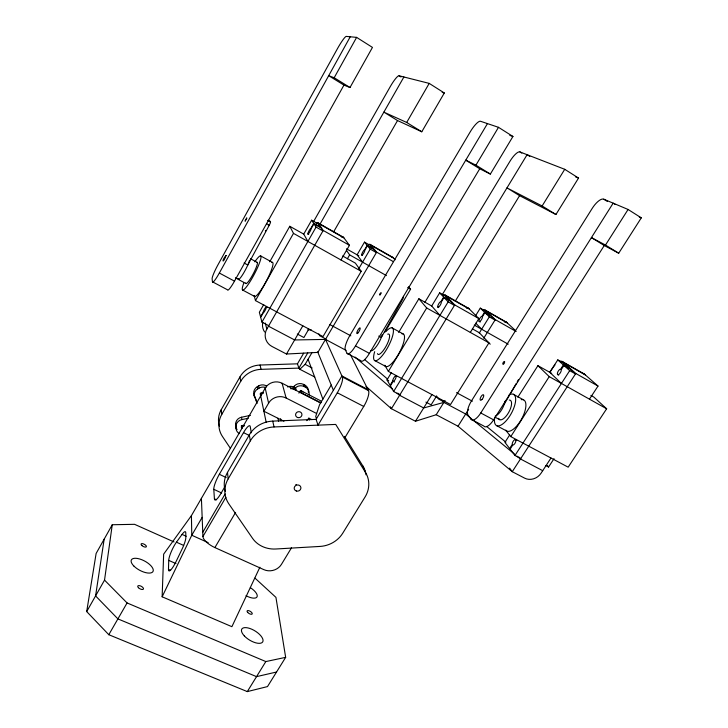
<?xml version="1.0" encoding="UTF-8"?>
<svg xmlns="http://www.w3.org/2000/svg" width="728" height="728" viewBox="0 0 728 728"><rect width="100%" height="100%" fill="white"/><g stroke="black" fill="none" stroke-linecap="round" stroke-linejoin="round"><path stroke-width="1.09" d="M168.487 569.405L168.723 560.387A12.303 2.43 -64.8 0 1 176.431 542.196L182.073 534.407A12.358 2.466 -64.8 0 1 185.786 532.932L185.822 537.528A12.476 2.502 -64.8 0 1 182.055 549.13L176.212 561.27A12.522 2.512 -65 0 1 168.487 569.405L170.57 570.315M259.878 567.23L231.895 626.69L162.144 596.787L163.654 554.154L191.418 515.624L265.21 388.142A12.394 11.684 -12.6 0 1 282.082 383.237L320.52 402.893M254.982 578.123L275.939 597.379L285.658 657.348L267.495 686.586L247.302 691.6L108.8 634.707L86.696 611.575L104.532 580.116L112.267 524.742L134.571 524.324L174.019 541.941M104.168 539.157L95.586 595.904L117.9 618.891L256.529 676.64L276.549 672.017M86.696 611.575L96.123 553.471L112.267 524.742M162.144 596.787L191.773 535.244L202.166 517.371M268.568 225.334L268.277 225.88M265.747 230.403L265.365 231.067M268.386 220.256L270.516 221.949A3.413 0.501 -61.8 0 1 269.278 225.189L247.793 265.019L244.089 263.017M212.458 281.809L212.112 278.86A13.413 1.684 -62.3 0 1 218.1 264.564L337.373 48.803A14.533 1.784 -60.7 0 1 346.264 36.4L356.62 37.374L372.463 47.411L350.004 87.506L343.962 85.112L234.489 281.144A13.504 1.911 -62.3 0 1 227.427 289.762L212.458 281.809A13.568 1.72 -62.3 0 0 219.337 273.036L350.25 36.773M343.962 85.112L328.683 75.694L334.179 77.75L356.62 37.374M269.76 261.789L289.78 226.281L303.731 234.116L307.899 241.45M342.642 255.974L355.364 263.117L361.215 271.307L323.023 336.573L255.473 300.591L293.484 233.379L289.78 226.281M263.709 304.586L259.35 312.267L260.569 316.871L263.145 312.33A3.303 0.592 -62.3 0 1 265.502 307.553A3.303 0.592 -62.3 0 1 265.875 308.881A3.303 0.592 -62.3 0 1 263.272 312.794L260.688 317.344L261.944 322.113L268.759 325.698M303.731 234.116L311.63 220.202L318.245 223.96L320.429 227.227L313.713 223.423L311.63 220.202M313.513 221.667L390.29 86.587A13.231 2.33 -60 0 1 399.099 75.776L429.202 83.383L444.317 92.975L421.785 131.777L397.534 120.548L383.865 112.13L406.688 122.459L421.785 131.777M313.713 223.423L311.029 228.146A3.385 0.61 -61.4 0 0 308.272 232.341A3.385 0.61 -61.4 0 0 308.863 233.297A3.385 0.61 -61.4 0 0 311.229 228.474L313.923 223.751L320.657 227.564L322.923 230.949L316.079 227.081L313.923 223.751M261.944 322.113L316.079 227.081M319.947 224.242L403.894 76.995M368.204 244.963A12.149 2.785 -61 0 1 370.234 244.508L376.64 252.134L317.89 352.388L286.486 354.026L272.017 346.483A13.359 12.858 -12.8 0 1 266.848 329.038L323.205 230.448L318.145 222.904A13.231 2.412 -61.4 0 0 316.261 223.551M219.483 426.362A23.241 21.704 -8 0 1 221.257 409.627L239.976 376.886A23.36 22.077 -10 0 1 260.087 365.037L297.461 363.827L303.676 353.171M230.476 448.448L222.431 436.463A23.524 21.931 -8.3 0 1 221.74 414.459L240.695 381.345A23.651 22.313 -10.2 0 1 261.061 369.342L298.899 368.104L307.762 352.925M333.779 231.613L397.534 120.548M108.8 634.707L127.082 602.948L104.532 580.116M406.688 122.459L429.202 83.383M504.286 404.158L516.125 383.674M517.253 381.727L518.381 379.77M286.486 354.026L302.821 325.816M340.968 259.969L349.458 245.309L343.498 237.301L318.145 222.904M216.434 499.79L214.423 498.853L213.786 489.307A12.549 2.612 -64.1 0 1 219.337 474.301L243.498 432.632A12.622 2.675 -63.5 0 1 250.241 426.517L251.287 432.805M347.392 258.768L349.649 254.882L346.446 250.405M308.818 329.065L303.904 337.528L297.297 334.034M225.416 491.445A26.972 24.634 -10.5 0 1 227.509 472.39L249.331 434.853A27.136 25.125 -12.5 0 1 272.727 421.112L316.089 419.374L341.905 375.939L367.995 389.589M265.21 388.142L268.596 403.157L263.891 411.247L283.929 421.257M364.491 242.124L367.176 245.391L373.227 248.839L370.452 245.527L364.491 242.124L357.102 254.818L362.589 262.171M228.155 478.915L250.305 440.886A27.527 25.434 -12.7 0 1 274.046 426.954L335.717 424.424L365.438 472.335A26.854 24.452 -19.9 0 1 365.083 496.96L342.751 533.187A26.672 24.006 -17.2 0 1 320.011 546.428L275.857 548.994A26.918 24.233 -13.2 0 1 252.507 538.274L228.911 503.967A27.355 24.934 -10.7 0 1 228.155 478.915L227.509 472.39M224.825 486.777L220.903 493.511A12.813 2.721 -64.2 0 1 214.423 498.853M367.176 245.391L364.664 249.695A3.103 0.71 -61 0 0 362.025 253.49A3.103 0.71 -61 0 0 362.799 254.454A3.103 0.71 -61 0 0 364.937 250.032L367.449 245.727L373.51 249.176L376.367 252.598L370.224 249.103L367.449 245.727M202.757 532.305L225.116 494.003M358.576 269.041L370.224 249.103M291.473 547.838L281.472 564.327A13.068 11.621 -12.9 0 1 263.845 569.642L214.887 547.583A13.031 4.941 29.7 0 1 202.921 536.536L225.844 497.306M314.778 377.022L299.818 369.269L305.132 364.337L312.084 352.434M298.908 393.147L300.482 390.472L320.93 400.937L321.521 402.548M214.887 547.583L235.599 512.403M331.231 385.048L319.556 404.732L315.706 416.462L316.471 418.727M490.363 174.065L475.93 165.156L465.747 160.16L479.734 168.778L490.363 174.065L512.94 136.473L498.498 127.318L480.507 121.267A13.896 3.494 -58.7 0 0 470.151 131.986L349.913 335.444A12.867 3.294 -61.9 0 0 345.29 349.749L347.065 353.353A13.004 3.367 -61.9 0 0 355.491 345.918L487.451 123.605M268.477 326.19L294.631 339.967L325.507 339.403L342.369 376.968A13.668 3.613 -62.6 0 1 337.31 392.783L318.027 425.152L316.089 419.374M475.93 165.156L498.498 127.318M347.065 353.353L360.842 360.669A12.949 3.531 -61.9 0 0 369.414 353.362L479.734 168.778M384.684 332.45L410.565 289.198L408.508 286.777M398.626 332.432L418.864 298.78L431.704 305.997L439.921 315.397M424.77 302.511L509.919 161.352A12.713 3.704 -58.1 0 1 519.901 151.915L564.728 169.306L578.542 178.06L555.937 214.496L519.583 195.659L506.97 187.897L542.133 205.978L555.937 214.496M344.426 438.456L363.736 406.452A13.559 3.922 -62.6 0 0 368.523 390.645L350.541 354.9M426.69 307.98L488.943 342.852L450.532 404.504L388.37 371.389L426.69 307.98L418.864 298.78M399.89 394.822L393.621 391.518L390.408 385.886L393.02 381.59A3.176 0.965 -62 0 0 395.814 377.996A3.176 0.965 -62 0 0 394.894 376.421A3.176 0.965 -62 0 0 392.701 381.044L390.099 385.33L386.996 379.889L391.391 372.618M431.704 305.997L439.657 292.856L445.754 296.314L449.822 300.573L443.643 297.07L439.657 292.856M442.451 294.358L527.09 154.7L529.793 156.411M443.643 297.07L440.941 301.519A3.249 0.992 -60.5 0 0 437.992 305.369A3.249 0.992 -60.5 0 0 439.139 306.615A3.249 0.992 -60.5 0 0 441.341 301.956L444.044 297.497L450.241 301.001L454.445 305.405L448.166 301.847L444.044 297.497M393.621 391.518L448.166 301.847M455.255 301.155L519.583 195.659M442.733 295.286A12.704 3.895 -60.6 0 1 445.336 295.122L454.736 304.923L391.409 408.717L415.47 421.257L436.209 414.733L445.054 400.491M542.133 205.978L564.728 169.306M475.712 315.543L480.28 308.135L485.813 311.284L490.117 315.406L484.52 312.212L480.28 308.135M247.302 691.6L265.829 661.57L285.658 657.348M415.47 421.257L431.931 394.594M470.315 332.423L478.86 318.582L468.695 308.39L445.336 295.122M484.52 312.212L482 316.298A2.985 1.019 -60.1 0 0 479.197 319.801A2.985 1.019 -60.1 0 0 480.416 321.002A2.985 1.019 -60.1 0 0 482.427 316.716L484.948 312.631L490.554 315.825L495.004 320.074L489.316 316.844L484.948 312.631M436.627 395.968L431.122 404.859L425.907 402.102M479.261 333.078L489.316 316.844M483.747 338.192L495.277 319.637L485.33 310.155A11.703 4.004 -60.1 0 0 483.292 309.955M550.987 458.021L541.059 473.209A12.331 10.893 -35.1 0 1 524.633 478.15L512.248 471.699L458.021 426.217L468.65 409.291M618.709 253.208L605.487 245.054L591.418 237.601L604.267 245.518L618.709 253.208L641.304 217.854L628.082 209.473L603.749 199.181A13.332 4.914 -56.7 0 0 592.183 208.436L471.526 400.828A12.367 4.659 -61.5 0 0 468.059 415.106L471.062 419.255A12.494 4.75 -61.5 0 0 480.762 412.967L613.158 203.157L614.996 204.313M471.062 419.255L483.765 426.007A12.44 4.887 -61.5 0 0 493.593 419.838L604.267 245.518M605.487 245.054L628.082 209.473M517.836 397.197L537.928 365.665L551.678 373.382M509.682 434.944L504.923 442.36L509.636 448.512L512.248 444.444A3.049 1.292 -61.7 0 1 514.305 439.976A3.049 1.292 -61.7 0 1 515.688 441.75A3.049 1.292 -61.7 0 1 512.73 445.063L510.11 449.14L514.969 455.491L520.757 458.54M557.775 359.887L563.354 364.919L569.069 368.159L563.408 363.081L557.775 359.887L549.804 372.327L561.434 383.456M549.877 372.29L552.325 368.459A12.212 5.151 -59.6 0 1 554.991 364.974M590.872 395.395L593.82 397.051L606.642 408.781L568.168 467.176L510.774 436.6L549.231 376.622L537.928 365.665M563.354 364.919L560.651 369.142A3.121 1.319 -59.5 0 0 557.539 372.681A3.121 1.319 -59.5 0 0 559.15 374.165A3.121 1.319 -59.5 0 0 561.215 369.66L563.927 365.438L569.642 368.677L575.484 373.919L569.696 370.643L563.927 365.438M514.969 455.491L569.696 370.643M559.514 361.525A12.212 5.151 -59.6 0 1 562.717 361.761L575.775 373.464L512.248 471.699L509.6 468.086M589.462 399.153L598.016 386.067L584.32 374.028L562.717 361.761M545.763 465.529L548.575 467.021L554.035 458.676M306.797 420.657L308.881 418.154L311.739 419.592M292.756 387.942L294.194 386.24A7.326 6.916 -16.6 0 1 303.44 384.366L304.759 385.048A7.326 6.916 -16.8 0 1 308.308 392.21M257.084 403.503L254.19 395.277A7.389 6.971 -10.2 0 1 257.275 386.714L258.595 385.94A7.389 6.971 -10.4 0 1 266.594 386.031M254.627 397.534A7.435 7.007 -10.3 0 1 257.721 388.925L259.05 388.142A7.435 7.007 -10.5 0 1 265.966 387.642M471.771 419.01L465.683 414.014L443.871 402.402L423.678 407.962L399.608 395.286L397.033 393.075M239.339 433.633A7.389 6.889 -8.5 0 1 235.99 428.091L235.626 424.233A7.353 6.861 -8.3 0 1 241.532 417.217L250.423 415.388M235.99 428.091L235.945 426.644A7.398 6.889 -8.4 0 1 241.887 419.592L248.239 418.281M307.789 329.766L311.147 329.793M442.178 92.383L444.317 92.975M509.8 135.381L512.94 136.473M575.393 176.813L578.542 178.06M127.082 602.948L265.829 661.57M639.266 216.971L641.304 217.854M168.723 560.387L176.003 563.599M176.431 542.196L183.656 545.427M208.153 542.642L191.773 535.244L191.418 515.624M182.073 534.407L186.213 536.272M213.786 489.307L221.658 493.002M219.337 474.301L226.162 477.532M243.498 432.632L249.358 435.499M268.596 403.157A12.895 12.103 -13.3 0 1 286.149 398.034L316.562 413.468M287.514 386.923A7.662 7.225 -15 0 1 294.076 387.187L295.632 387.988L296.351 390.335L294.785 389.535A7.717 7.271 -15.1 0 0 290.508 388.716M320.83 402.857L301.237 392.829L300.482 390.472M294.194 386.24L294.867 388.443A7.371 6.952 -16.6 0 1 304.158 386.55L305.496 387.232A7.371 6.952 -16.8 0 1 308.927 395.004M337.31 392.783L363.736 406.452M305.132 364.337L312.166 367.995M342.369 376.968L368.523 390.645M516.998 456.119L520.475 458.968L542.706 470.688M436.209 414.733L458.021 426.217M386.996 379.889L388.734 380.808M392.701 381.044L394.458 381.982M242.624 290.044L254.627 296.451M374.747 360.578L385.795 366.475M496.541 425.598L506.743 431.049M266.357 307.025L267.203 307.471M396.032 376.085L396.806 376.494M515.679 439.794L516.744 440.367M325.762 338.957L319.637 335.699L318.837 333.87M444.126 401.983L438.447 398.962L436.664 396.314M325.507 339.403L346.1 350.368M219.337 273.036L234.489 281.144M355.491 345.918L369.414 353.362M480.762 412.967L493.593 419.838M329.657 324.451L350.823 335.836M456.529 392.674L472.399 401.21M235.435 277.705L238.192 279.179M238.393 279.488L246.019 283.574M495.095 417.19L499.726 419.674M378.769 336.072L381.326 337.455L402.502 299.59A3.267 0.901 -61 0 0 403.403 296.323M250.505 258.722L257.157 262.353M260.551 255.874L272.5 262.408M392.11 327.891L403.103 333.906M513.358 394.267L523.514 399.818M293.484 233.379L361.215 271.307M549.231 376.622L606.642 408.781M267.749 220.402L270.516 221.949M266.512 223.642L269.278 225.189M472.39 328.847L479.306 332.732L490.226 344.208M349.649 254.882L386.431 275.603M407.644 287.551L410.565 289.198M474.274 325.079L508.217 344.198M307.871 234.043L308.708 234.516M437.856 307.152L438.629 307.58M557.639 374.52L558.713 375.12M323.205 230.448L349.458 245.309M454.736 304.923L478.86 318.582M575.775 373.464L598.016 386.067M361.761 255.082L362.517 255.51M479.151 321.458L480.207 322.049M346.464 248.812L358.804 255.783M318.527 223.469L343.944 237.901M446.036 295.859L469.46 309.154M563.69 362.644L585.348 374.929M370.234 244.508L393.12 257.557L395.122 259.805M485.33 310.155L506.561 322.258L515.497 330.558M370.716 245.081L393.648 258.158M486.077 310.865L507.352 322.995M376.64 252.134L393.366 261.652M495.277 319.637L516.17 331.531M334.179 77.75L350.004 87.506M603.749 199.181L607.352 201.456M399.099 75.776L401.01 76.986M519.901 151.915L521.812 153.117M486.559 426.408L505.896 442.187M473.509 420.438L514.387 453.981M364.601 359.55L387.678 379.188M355.046 357.075L392.747 389.407M365.993 386.377L391.409 408.717L390.408 406.852M475.784 323.196L481.645 329.229M547.32 465.492L548.575 467.021M510.774 436.6L505.705 430.175A17.727 7.298 -61.1 0 0 522.295 417.717A17.727 7.298 -61.1 0 0 521.202 399.663M519.119 457.211L520.475 458.968M442.606 400.564L443.871 402.402M344.499 436.363L362.881 466.02L365.438 472.335M385.067 365.756L388.37 371.389M398.471 393.329L399.608 395.286M254.19 395.277L256.784 401.565M317.645 351.77L333.379 390.29M308.09 359.268L322.886 399.126M299.226 367.531L299.818 369.269M304.759 385.048L305.496 387.232M297.461 363.827L298.899 368.104M303.44 384.366L304.158 386.55M308.881 418.154L309.464 419.974M294.076 387.187L294.785 389.535M282.082 383.237L286.149 398.034M265.201 323.014L266.848 329.038M254.254 295.914L255.473 300.591M280.535 418.691L281.081 420.893M277.932 418.263L278.66 421.312M260.087 365.037L261.061 369.342M272.727 421.112L274.046 426.954M258.595 385.94L259.05 388.142M260.697 395.941L266.166 422.185M257.275 386.714L257.721 388.925M239.976 376.886L240.695 381.345M249.331 434.853L250.305 440.886M241.532 417.217L241.887 419.592M235.626 424.233L235.945 426.644M221.257 409.627L221.74 414.459M201.41 498.361L202.921 536.536M264.637 331.995A12.922 12.485 -11.9 0 1 262.808 322.267M466.575 308.19A12.604 4.159 -60.4 0 1 468.695 308.39M341.951 237.474A13.131 2.712 -61.3 0 1 343.498 237.301M582.355 373.419A12.13 5.369 -59.4 0 1 584.32 374.028M504.431 322.013A11.612 4.222 -60 0 1 506.561 322.258M391.901 257.403A12.058 3.039 -60.9 0 1 393.12 257.557M263.199 392.984A1.829 1.729 -10.3 0 1 260.278 393.284M244.253 425.671A1.82 1.702 -8.3 0 1 241.314 425.653M362.881 466.02A26.481 24.17 -19.8 0 1 366.02 474.829M296.487 484.493A3.34 3.049 -15.2 0 1 295.814 484.566M250.323 587.642A11.384 4.596 30.9 0 1 257.029 596.887A11.384 4.596 30.9 0 1 246.019 595.713M401.965 333.834A18.446 5.405 -61.6 0 1 399.144 353.062A18.446 5.405 -61.6 0 1 384.821 365.219M385.913 331.577A18.519 5.223 -61.7 0 1 392.92 334.734A18.519 5.223 -61.7 0 1 379.679 358.394A18.519 5.223 -61.7 0 1 374.674 351.67M387.706 334.17A11.502 3.249 -61.7 0 1 386.495 345.454A11.502 3.249 -61.7 0 1 377.45 353.644M382.246 334.534A11.53 3.176 -61.7 0 1 376.622 346.182A11.53 3.176 -61.7 0 1 370.77 350.459M509.2 394.831A17.791 7.143 -61.2 0 1 515.06 404.022A17.791 7.143 -61.2 0 1 502.129 424.397A17.791 7.143 -61.2 0 1 494.685 417.699M509.291 400.045A11.047 4.441 -61.2 0 1 508.554 412.667A11.047 4.441 -61.2 0 1 498.653 418.327M504.977 401.246A11.075 4.377 -61.2 0 1 495.167 416.198M271.726 262.571A19.228 3.167 -62.1 0 1 266.248 281.226A19.228 3.167 -62.1 0 1 254.19 295.45M254.827 261.834A19.301 2.948 -62.1 0 1 260.205 260.851A19.301 2.948 -62.1 0 1 247.156 285.94A19.301 2.948 -62.1 0 1 243.744 283.147M256.702 262.453A11.985 1.829 -62.1 0 1 253.126 274.019A11.985 1.829 -62.1 0 1 245.773 282.983M249.567 260.269A12.021 1.747 -62.1 0 1 242.906 274.265A12.021 1.747 -62.1 0 1 238.183 278.533M269.633 221.658A3.403 0.491 -61.8 0 1 270.224 221.285M237.082 429.52A7.353 6.852 -8.4 0 1 235.672 425.662M261.006 395.75A1.847 1.738 -10.4 0 1 260.66 393.311A1.847 1.738 -10.4 0 1 263.236 392.938M242.051 428.446A1.838 1.711 -8.4 0 1 241.723 426.053A1.838 1.711 -8.4 0 1 244.29 425.698M299.79 391.973A1.829 1.72 -16.8 0 1 302.903 392.083M381.035 292.911C380.034 297.343 378.305 293.912 381.035 292.911M246.774 218.054L245.154 221.021L246.774 218.054M226.089 255.455C222.559 265.074 221.467 260.305 226.089 255.455M296.369 491.018A3.385 3.085 -15.3 0 0 300.873 487.405A3.385 3.085 -15.3 0 0 295.422 485.749A3.385 3.085 -15.3 0 0 296.369 491.018M297.643 417.544A3.203 3.003 -16 0 0 301.911 414.086A3.203 3.003 -16 0 0 296.742 412.421A3.203 3.003 -16 0 0 297.643 417.544M134.007 566.184A12.285 5.242 28.2 0 0 152.789 571.826A12.285 5.242 28.2 0 0 139.785 559.022A12.285 5.242 28.2 0 0 134.007 566.184M244.317 635.899A12.276 5.333 31.6 0 0 262.581 642.087A12.276 5.333 31.6 0 0 249.841 628.464A12.276 5.333 31.6 0 0 244.317 635.899M141.933 545.581A2.958 1.21 28.1 0 0 146.346 546.746A2.958 1.21 28.1 0 0 142.925 543.734A2.958 1.21 28.1 0 0 141.933 545.581M247.729 612.466A2.958 1.238 31.2 0 0 252.143 614.023A2.958 1.238 31.2 0 0 249.113 610.801A2.958 1.238 31.2 0 0 247.729 612.466M138.457 587.724A3.194 1.42 28.2 0 0 143.352 589.161A3.194 1.42 28.2 0 0 140.013 585.776A3.194 1.42 28.2 0 0 138.457 587.724M481.954 399.49A3.112 1.183 -61.3 0 0 483.492 394.813A3.112 1.183 -61.3 0 0 480.334 398.198A3.112 1.183 -61.3 0 0 481.954 399.49M503.749 363.836A1.574 0.601 -60.4 0 0 504.504 361.507A1.574 0.601 -60.4 0 0 502.884 363.263A1.574 0.601 -60.4 0 0 503.749 363.836M358.24 332.678A3.24 0.837 -61.8 0 0 360.069 327.937A3.24 0.837 -61.8 0 0 357.148 331.659A3.24 0.837 -61.8 0 0 358.24 332.678"/></g></svg>
